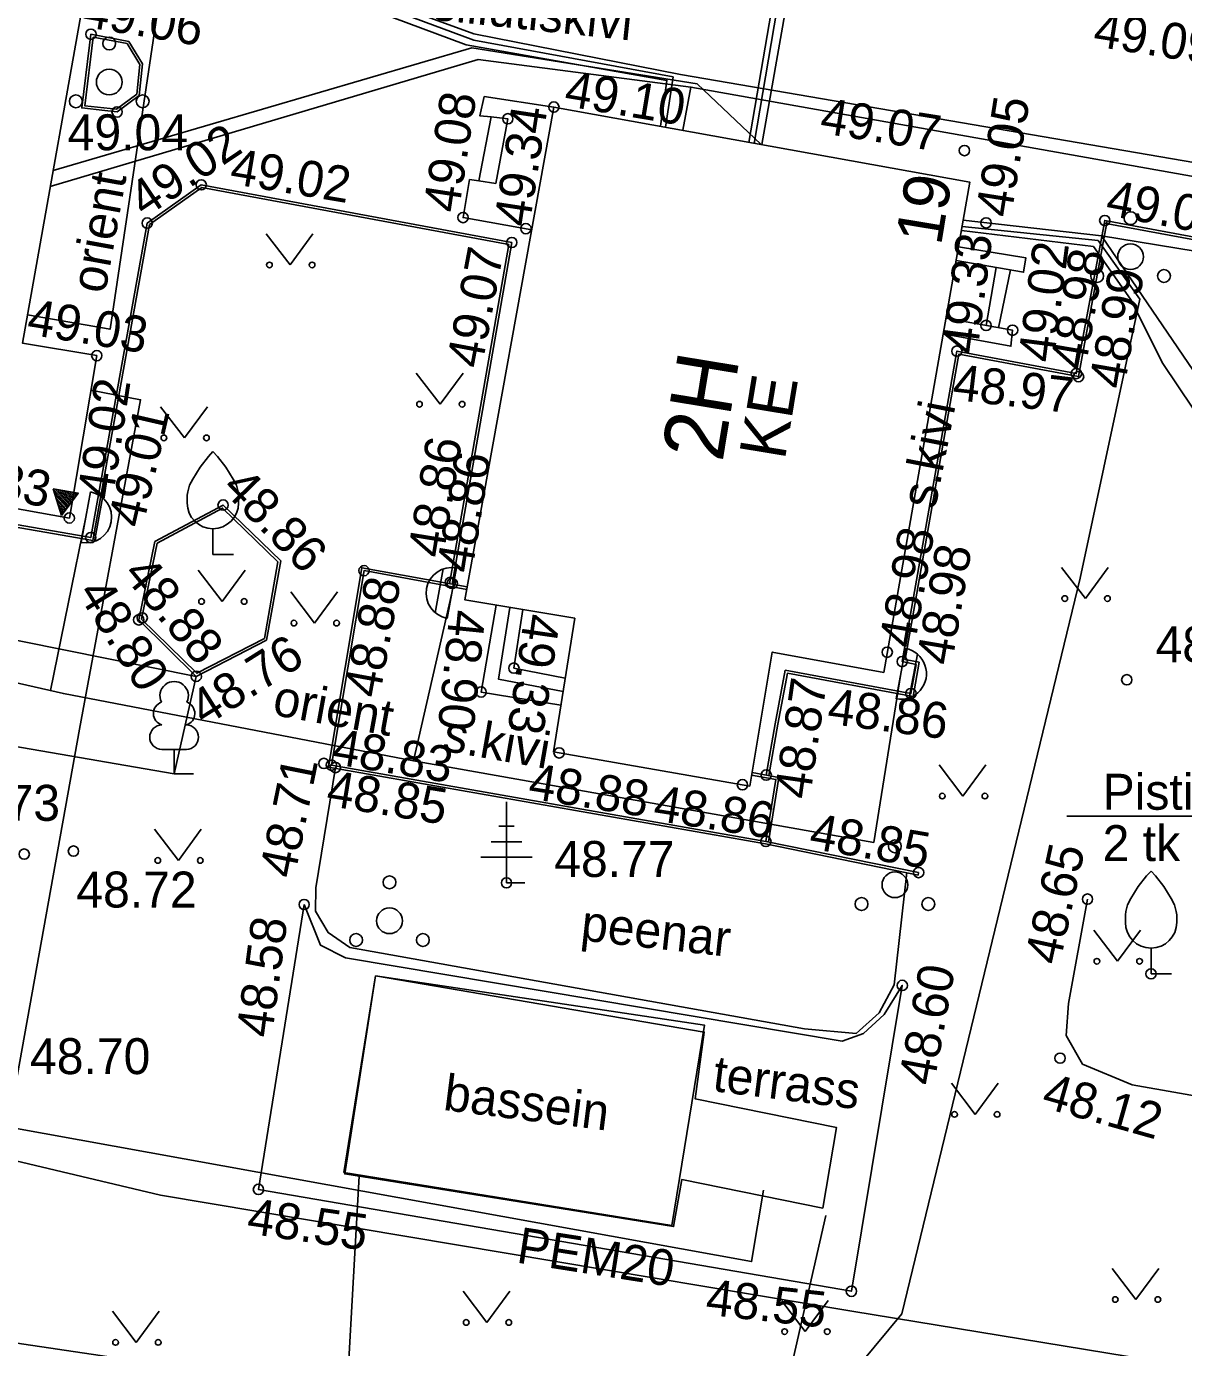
# Model space of a CAD drawing. Extents: x 640539 to 641242, y 6455746 to 6456171.
# Drawn here: x 641021.88 to 641044.4, y 6456025.88 to 6456051.61 of the extents above; entities that cross this region are included whole.
import ezdxf

# ---------------------------------------------------------------- set-up
doc = ezdxf.new("R2010")
doc.units = 0
for name, color, linetype in [('ABIJOONIS', 7, 'Continuous'), ('AED', 7, 'Continuous'), ('DTRASS', 7, 'Continuous'), ('HALJASTUS', 7, 'Continuous'), ('HOONE', 7, 'Continuous'), ('HOONEDET', 7, 'Continuous'), ('KORGUS-EH2000', 7, 'Continuous'), ('KTRASS', 7, 'Continuous'), ('MPKAABEL', 7, 'Continuous'), ('MPOHULIIN', 7, 'Continuous'), ('PUU', 7, 'Continuous'), ('RAJATIS', 7, 'Continuous'), ('SKKAEV', 7, 'Continuous'), ('SKTRASS', 7, 'Continuous'), ('TEE', 7, 'Continuous'), ('TTRASS', 7, 'Continuous'), ('VTRASS', 7, 'Continuous')]:
    doc.layers.add(name, color=color, linetype=linetype)

msp = doc.modelspace()

# ---------------------------------------------------------------- linework, layer by layer
at = {"layer": 'ABIJOONIS'}
msp.add_lwpolyline([(641014.706, 6456036.777), (641013.588, 6456036.966), (641011.417, 6456027.494), (641023.964, 6456025.633), (641042.9, 6456022.531), (641070.959, 6456017.992), (641074.302, 6456038.801), (641059.435, 6456040.942), (641055.698, 6456023.675), (641037.943, 6456026.593), (641024.486, 6456028.85), (641013.847, 6456031.373)], close=True, dxfattribs=at)
at = {"layer": 'AED'}
for points in [[(641039.012, 6456035.13), (641038.762, 6456032.946), (641038.47, 6456032.399), (641038.028, 6456032), (641037.018, 6456032.09), (641028.172, 6456033.673), (641027.749, 6456033.963), (641027.499, 6456034.382), (641027.508, 6456034.833), (641027.889, 6456037.176)], [(641042.528, 6456034.615), (641042.156, 6456032.581), (641042.114, 6456031.959), (641042.433, 6456031.403), (641043.399, 6456030.997), (641050.284, 6456029.785), (641050.317, 6456031.445), (641050.459, 6456032.048), (641050.989, 6456033.056), (641050.81, 6456034.674)]]:
    msp.add_lwpolyline(points, dxfattribs=at)
at = {"layer": 'DTRASS'}
msp.add_line((641028.35, 6456029.218), (641027.382, 6456012.093), dxfattribs=at)
msp.add_lwpolyline([(641028.669, 6456033.122), (641035.068, 6456032.025), (641034.891, 6456030.727), (641037.643, 6456030.165), (641037.374, 6456028.598), (641034.631, 6456029.154), (641034.472, 6456028.24), (641028.071, 6456029.263), (641028.669, 6456033.122)], dxfattribs=at)
at = {"layer": 'HALJASTUS'}
for p, q in [((641026.544, 6456047.568), (641027.007, 6456046.962)), ((641027.007, 6456046.962), (641027.453, 6456047.568)), ((641029.464, 6456044.857), (641029.927, 6456044.25)), ((641029.927, 6456044.25), (641030.373, 6456044.857)), ((641024.488, 6456044.201), (641024.951, 6456043.595)), ((641024.951, 6456043.595), (641025.397, 6456044.201)), ((641025.221, 6456041.017), (641025.685, 6456040.41)), ((641025.685, 6456040.41), (641026.13, 6456041.017)), ((641042.023, 6456041.073), (641042.487, 6456040.466)), ((641042.487, 6456040.466), (641042.932, 6456041.073)), ((641027.02, 6456040.596), (641027.484, 6456039.989)), ((641027.484, 6456039.989), (641027.929, 6456040.596)), ((641039.64, 6456037.229), (641040.103, 6456036.622)), ((641040.103, 6456036.622), (641040.549, 6456037.229)), ((641024.369, 6456035.974), (641024.832, 6456035.367)), ((641024.832, 6456035.367), (641025.278, 6456035.974)), ((641042.649, 6456034.011), (641043.113, 6456033.404)), ((641043.113, 6456033.404), (641043.558, 6456034.011)), ((641039.878, 6456031.031), (641040.341, 6456030.424)), ((641040.341, 6456030.424), (641040.787, 6456031.031)), ((641043.007, 6456027.425), (641043.47, 6456026.819)), ((641043.47, 6456026.819), (641043.916, 6456027.425)), ((641030.373, 6456026.978), (641030.836, 6456026.372)), ((641030.836, 6456026.372), (641031.282, 6456026.978)), ((641023.549, 6456026.591), (641024.012, 6456025.984)), ((641024.012, 6456025.984), (641024.458, 6456026.591)), ((641036.57, 6456026.8), (641037.034, 6456026.193)), ((641037.034, 6456026.193), (641037.479, 6456026.8))]:
    msp.add_line(p, q, dxfattribs=at)
msp.add_lwpolyline([(641015, 6456056.967), (641012.362, 6456041.533), (641025.181, 6456038.952), (641024.75, 6456037.055), (641006.919, 6456040.13), (640986.476, 6456043.253)], dxfattribs=at)
for centre in [(641026.606, 6456046.962), (641027.435, 6456046.962), (641029.526, 6456044.25), (641030.355, 6456044.25), (641024.55, 6456043.595), (641025.379, 6456043.595), (641042.086, 6456040.466), (641042.915, 6456040.466), (641025.284, 6456040.41), (641026.113, 6456040.41), (641027.083, 6456039.989), (641027.912, 6456039.989), (641039.702, 6456036.622), (641040.531, 6456036.622), (641024.431, 6456035.367), (641025.26, 6456035.367), (641042.711, 6456033.404), (641043.54, 6456033.404), (641039.94, 6456030.424), (641040.769, 6456030.424), (641043.069, 6456026.819), (641043.898, 6456026.819), (641030.435, 6456026.372), (641031.264, 6456026.372), (641036.633, 6456026.193), (641037.462, 6456026.193), (641023.611, 6456025.984), (641024.44, 6456025.984)]:
    msp.add_circle(centre, 0.055, dxfattribs=at)
at = {"layer": 'HOONE'}
msp.add_line((641040.796, 6456045.74), (641041.028, 6456046.864), dxfattribs=at)
for points in [[(641017.259, 6456056.021), (641023.499, 6456055.02), (641023.205, 6456053.366), (641021.796, 6456045.441), (641023.245, 6456045.196), (641022.711, 6456042.035), (641016.139, 6456043.216), (641016.501, 6456045.577), (641014.538, 6456045.902), (641015.755, 6456052.927), (641016.613, 6456052.778), (641017.259, 6456056.021)], [(641032.142, 6456050.037), (641030.786, 6456050.24), (641030.699, 6456049.866), (641030.918, 6456049.843), (641030.681, 6456048.598), (641030.502, 6456048.625), (641030.373, 6456047.885), (641031.711, 6456047.649)], [(641032.142, 6456050.037), (641040.237, 6456048.576), (641038.561, 6456039.03), (641036.393, 6456039.424), (641035.954, 6456036.817), (641032.133, 6456037.481), (641032.547, 6456040.082), (641030.41, 6456040.44), (641032.142, 6456050.037)], [(641040.016, 6456047.318), (641041.328, 6456047.1), (641041.285, 6456046.82), (641039.969, 6456047.046)], [(641039.772, 6456045.925), (641041.07, 6456045.691), (641041.038, 6456045.379), (641039.719, 6456045.623)], [(641031.02, 6456040.338), (641030.726, 6456038.647), (641032.278, 6456038.388)]]:
    msp.add_lwpolyline(points, dxfattribs=at)
at = {"layer": 'HOONEDET'}
for p, q in [((641040.553, 6456045.784), (641040.75, 6456046.912)), ((641022.557, 6456042.084), (641022.399, 6456042.606)), ((641022.885, 6456042.52), (641022.399, 6456042.606)), ((641022.405, 6456042.589), (641022.697, 6456042.271)), ((641022.421, 6456042.534), (641022.682, 6456042.251)), ((641022.427, 6456042.602), (641022.713, 6456042.291)), ((641022.467, 6456042.594), (641022.728, 6456042.312)), ((641022.508, 6456042.587), (641022.743, 6456042.332)), ((641022.549, 6456042.58), (641022.758, 6456042.352)), ((641022.589, 6456042.573), (641022.774, 6456042.373)), ((641022.63, 6456042.566), (641022.789, 6456042.393)), ((641022.67, 6456042.558), (641022.804, 6456042.413)), ((641022.711, 6456042.551), (641022.819, 6456042.434)), ((641022.752, 6456042.544), (641022.835, 6456042.454)), ((641022.792, 6456042.537), (641022.85, 6456042.474)), ((641022.833, 6456042.53), (641022.865, 6456042.495)), ((641022.438, 6456042.479), (641022.667, 6456042.23)), ((641022.454, 6456042.424), (641022.652, 6456042.21)), ((641022.471, 6456042.369), (641022.636, 6456042.19)), ((641022.487, 6456042.314), (641022.621, 6456042.169)), ((641022.557, 6456042.084), (641022.885, 6456042.52)), ((641022.874, 6456042.522), (641022.881, 6456042.515)), ((641022.504, 6456042.259), (641022.606, 6456042.149)), ((641022.521, 6456042.205), (641022.591, 6456042.129)), ((641022.537, 6456042.15), (641022.575, 6456042.108)), ((641022.554, 6456042.095), (641022.56, 6456042.088))]:
    msp.add_line(p, q, dxfattribs=at)
for points in [[(641030.918, 6456049.843), (641031.245, 6456049.808), (641031.009, 6456048.549), (641030.681, 6456048.598)], [(641031.287, 6456040.293), (641031.064, 6456038.894), (641032.32, 6456038.654)], [(641031.535, 6456040.251), (641031.363, 6456039.113), (641032.362, 6456038.916)]]:
    msp.add_lwpolyline(points, dxfattribs=at)
at = {"layer": 'KORGUS-EH2000'}
for centre in [(641023.131, 6456051.454), (641023.64, 6456049.941), (641032.142, 6456050.037), (641031.245, 6456049.808), (641040.131, 6456049.189), (641025.278, 6456048.522), (641030.373, 6456047.885), (641024.227, 6456047.778), (641031.598, 6456047.669), (641040.553, 6456047.781), (641042.863, 6456047.828), (641031.322, 6456047.399), (641040.553, 6456045.784), (641041.07, 6456045.691), (641039.985, 6456045.285), (641023.245, 6456045.196), (641042.31, 6456044.848), (641042.354, 6456044.787), (641025.703, 6456042.288), (641022.711, 6456042.035), (641023.127, 6456041.653), (641028.446, 6456041.01), (641030.125, 6456040.781), (641030.164, 6456040.76), (641024.061, 6456040.051), (641024.129, 6456040.091), (641038.63, 6456039.422), (641031.363, 6456039.113), (641038.922, 6456039.24), (641025.181, 6456038.952), (641043.292, 6456038.885), (641030.726, 6456038.647), (641039.091, 6456038.617), (641032.243, 6456037.462), (641027.664, 6456037.257), (641027.811, 6456037.222), (641027.889, 6456037.176), (641036.274, 6456037.03), (641035.811, 6456036.842), (641021.832, 6456035.491), (641022.79, 6456035.55), (641036.268, 6456035.739), (641039.241, 6456035.131), (641031.219, 6456034.932), (641027.281, 6456034.51), (641042.528, 6456034.615), (641038.923, 6456032.935), (641043.764, 6456033.16), (641041.993, 6456031.518), (641026.391, 6456028.963), (641037.932, 6456026.979)]:
    msp.add_circle(centre, 0.1, dxfattribs=at)
at = {"layer": 'KTRASS'}
for points in [[(641034.809, 6456050.426), (641030.666, 6456050.961), (641022.338, 6456048.487)], [(641083.564, 6456040.41), (641055.059, 6456046.82), (641034.809, 6456050.426), (641034.649, 6456049.585)]]:
    msp.add_lwpolyline(points, dxfattribs=at)
at = {"layer": 'MPKAABEL'}
msp.add_line((641042.801, 6456047.527), (641049.731, 6456037.351), dxfattribs=at)
for points in [[(641023.239, 6456053.601), (641023.502, 6456053.55), (641023.747, 6456054.975), (641036.533, 6456052.838), (641035.939, 6456049.347)], [(641023.258, 6456053.7), (641023.42, 6456053.668), (641023.666, 6456055.09), (641036.649, 6456052.92), (641036.037, 6456049.33)], [(641034.314, 6456049.645), (641034.463, 6456050.622), (641030.583, 6456051.338), (641023.324, 6456054.037)], [(641022.393, 6456048.798), (641030.546, 6456051.187), (641034.93, 6456050.487), (641036.178, 6456049.309)], [(641040.086, 6456047.714), (641042.733, 6456047.436), (641043.548, 6456046.297), (641042.386, 6456040.861), (641038.917, 6456026.538), (641032.902, 6456019.292)], [(641068.917, 6456042.806), (641061.776, 6456044.169), (641054.689, 6456045.44), (641047.518, 6456046.756), (641042.801, 6456047.527), (641040.106, 6456047.831)], [(641040.072, 6456047.635), (641042.643, 6456047.322), (641043.362, 6456046.297), (641043.995, 6456045.043), (641044.577, 6456044.171), (641056.204, 6456042.029), (641075.761, 6456039.44)], [(641042.126, 6456036.231), (641048.467, 6456036.231), (641049.731, 6456037.351)], [(641037.436, 6456028.457), (641036.732, 6456025.375), (641033.866, 6456020.876), (641032.919, 6456019.39)]]:
    msp.add_lwpolyline(points, dxfattribs=at)
at = {"layer": 'MPOHULIIN'}
msp.add_line((641036.19, 6456049.307), (641038.726, 6456063.729), dxfattribs=at)
at = {"layer": 'PUU'}
for p, q in [((641025.506, 6456041.327), (641025.506, 6456041.827)), ((641025.906, 6456041.327), (641025.506, 6456041.327)), ((641024.99, 6456037.53), (641024.51, 6456037.53)), ((641024.75, 6456037.055), (641024.75, 6456037.53)), ((641025.13, 6456037.055), (641024.75, 6456037.055)), ((641031.219, 6456034.932), (641031.219, 6456036.507)), ((641031.369, 6456036.032), (641031.069, 6456036.032)), ((641031.519, 6456035.732), (641030.919, 6456035.732)), ((641031.719, 6456035.432), (641030.719, 6456035.432)), ((641031.579, 6456034.932), (641031.219, 6456034.932)), ((641043.764, 6456033.16), (641043.764, 6456033.66)), ((641044.164, 6456033.16), (641043.764, 6456033.16))]:
    msp.add_line(p, q, dxfattribs=at)
for points in [[(641025.006, 6456042.327), (641025.006, 6456042.477), (641025.016, 6456042.542), (641025.051, 6456042.672), (641025.111, 6456042.792), (641025.256, 6456043.027), (641025.416, 6456043.232), (641025.506, 6456043.327)], [(641026.006, 6456042.327), (641026.006, 6456042.477), (641025.996, 6456042.542), (641025.961, 6456042.672), (641025.901, 6456042.792), (641025.756, 6456043.027), (641025.596, 6456043.232), (641025.506, 6456043.327)], [(641043.264, 6456034.16), (641043.264, 6456034.31), (641043.274, 6456034.375), (641043.309, 6456034.505), (641043.369, 6456034.625), (641043.514, 6456034.86), (641043.674, 6456035.065), (641043.764, 6456035.16)], [(641044.264, 6456034.16), (641044.264, 6456034.31), (641044.254, 6456034.375), (641044.219, 6456034.505), (641044.159, 6456034.625), (641044.014, 6456034.86), (641043.854, 6456035.065), (641043.764, 6456035.16)]]:
    msp.add_lwpolyline(points, dxfattribs=at)
for centre, radius in [((641023.487, 6456051.274), 0.125), ((641023.487, 6456050.524), 0.25), ((641022.837, 6456050.149), 0.125), ((641024.137, 6456050.149), 0.125), ((641043.366, 6456047.873), 0.125), ((641043.366, 6456047.123), 0.25), ((641042.716, 6456046.748), 0.125), ((641044.016, 6456046.748), 0.125), ((641038.779, 6456035.643), 0.125), ((641038.779, 6456034.893), 0.25), ((641028.942, 6456034.942), 0.125), ((641038.129, 6456034.518), 0.125), ((641039.429, 6456034.518), 0.125), ((641028.942, 6456034.192), 0.25), ((641028.292, 6456033.817), 0.125), ((641029.592, 6456033.817), 0.125)]:
    msp.add_circle(centre, radius, dxfattribs=at)
for centre, radius, start, end in [((641025.506, 6456042.327), 0.5, 180, 0), ((641024.75, 6456038.575), 0.277, 332.5799, 207.4201), ((641024.58, 6456038.228), 0.233, 109.0217, 253.1415), ((641024.92, 6456038.228), 0.233, 286.8508, 70.9859), ((641024.513, 6456037.767), 0.238, 90.0016, 269.3953), ((641024.987, 6456037.767), 0.238, 270.6047, 89.9984), ((641043.764, 6456034.16), 0.5, 180, 0)]:
    msp.add_arc(centre, radius, start, end, dxfattribs=at)
at = {"layer": 'RAJATIS'}
for points in [[(641027.281, 6456034.51), (641027.598, 6456033.717), (641028.084, 6456033.47), (641037.754, 6456031.851), (641038.166, 6456031.996), (641038.571, 6456032.366), (641038.923, 6456032.935), (641037.932, 6456026.979), (641026.391, 6456028.963), (641027.281, 6456034.51)], [(641028.669, 6456033.122), (641035.074, 6456032.158), (641034.434, 6456028.259), (641028.054, 6456029.292), (641028.669, 6456033.122)]]:
    msp.add_lwpolyline(points, dxfattribs=at)
at = {"layer": 'SKKAEV'}
for p, q in [((641023.125, 6456042.542), (641022.943, 6456041.558)), ((641023.358, 6456042.43), (641023.201, 6456041.579)), ((641029.832, 6456040.191), (641029.986, 6456041.043)), ((641030.066, 6456040.08), (641030.244, 6456041.064)), ((641038.985, 6456039.496), (641038.801, 6456038.514)), ((641039.218, 6456039.385), (641039.059, 6456038.533))]:
    msp.add_line(p, q, dxfattribs=at)
for centre, start, end in [((641023.034, 6456042.05), 259.5464, 79.5464), ((641030.155, 6456040.572), 79.6952, 259.6952), ((641038.893, 6456039.005), 259.4068, 79.4068)]:
    msp.add_arc(centre, 0.5, start, end, dxfattribs=at)
at = {"layer": 'SKTRASS'}
for p, q in [((641023.034, 6456042.05), (641022.345, 6456038.674)), ((641030.155, 6456040.572), (641029.412, 6456037.31))]:
    msp.add_line(p, q, dxfattribs=at)
msp.add_lwpolyline([(641038.893, 6456039.005), (641038.367, 6456035.719), (641029.412, 6456037.31), (641022.594, 6456038.617), (641019.796, 6456039.256)], dxfattribs=at)
at = {"layer": 'TEE'}
for points in [[(641023.401, 6456049.968), (641023.64, 6456049.941), (641024.07, 6456050.263), (641024.134, 6456050.877), (641023.866, 6456051.316), (641023.131, 6456051.454), (641023.105, 6456051.244), (641022.953, 6456050.019), (641023.401, 6456049.968)], [(641023.174, 6456051.395), (641023.835, 6456051.271), (641024.083, 6456050.865), (641024.023, 6456050.29), (641023.626, 6456049.993), (641023.009, 6456050.063), (641023.174, 6456051.395)], [(641030.112, 6456040.756), (641031.264, 6456047.359), (641025.29, 6456048.469), (641024.273, 6456047.749), (641023.167, 6456041.595), (641015.578, 6456042.916), (641015.718, 6456043.631), (641016.186, 6456043.525)], [(641030.162, 6456040.747), (641031.322, 6456047.399), (641025.278, 6456048.522), (641024.227, 6456047.778), (641023.127, 6456041.653), (641015.637, 6456042.957), (641015.757, 6456043.571), (641016.179, 6456043.475)], [(641036.274, 6456037.03), (641036.45, 6456038.03), (641036.646, 6456039.071), (641039.091, 6456038.617), (641039.191, 6456039.186), (641038.922, 6456039.24), (641039.985, 6456045.285), (641042.31, 6456044.848), (641042.863, 6456047.828), (641047.442, 6456046.979), (641047.399, 6456046.629), (641047.689, 6456046.567), (641047.747, 6456046.928), (641054.613, 6456045.677), (641054.554, 6456045.314), (641054.83, 6456045.254), (641054.92, 6456045.61), (641061.671, 6456044.362), (641061.617, 6456044.026), (641061.918, 6456043.967), (641062, 6456044.319), (641068.828, 6456043.061)], [(641036.323, 6456037.021), (641036.499, 6456038.021), (641036.686, 6456039.013), (641039.132, 6456038.559), (641039.249, 6456039.225), (641038.98, 6456039.279), (641040.025, 6456045.227), (641042.35, 6456044.79), (641042.912, 6456047.819)], [(641068.771, 6456043.021), (641062.038, 6456044.261), (641061.956, 6456043.909), (641061.56, 6456043.986), (641061.614, 6456044.322), (641054.957, 6456045.552), (641054.867, 6456045.195), (641054.497, 6456045.275), (641054.556, 6456045.637), (641047.788, 6456046.87), (641047.73, 6456046.507), (641047.344, 6456046.59), (641047.387, 6456046.938), (641042.854, 6456047.779)], [(641024.061, 6456040.051), (641025.181, 6456038.952), (641026.551, 6456039.659), (641026.824, 6456041.198), (641025.703, 6456042.288), (641024.373, 6456041.576), (641024.061, 6456040.051)], [(641024.417, 6456041.543), (641025.694, 6456042.227), (641026.77, 6456041.181), (641026.506, 6456039.692), (641025.19, 6456039.013), (641024.115, 6456040.068), (641024.417, 6456041.543)], [(641039.241, 6456035.131), (641039.231, 6456035.082), (641036.259, 6456035.69), (641027.753, 6456037.181), (641028.405, 6456041.068), (641030.456, 6456040.693)], [(641039.241, 6456035.131), (641036.268, 6456035.739), (641027.811, 6456037.222), (641028.446, 6456041.01), (641030.447, 6456040.644)], [(641035.99, 6456037.029), (641036.464, 6456036.942), (641036.269, 6456035.739)], [(641035.999, 6456037.078), (641036.521, 6456036.982), (641036.318, 6456035.729)]]:
    msp.add_lwpolyline(points, dxfattribs=at)
at = {"layer": 'TTRASS'}
msp.add_lwpolyline([(641014.706, 6456036.777), (641013.847, 6456031.373), (641024.486, 6456028.85), (641037.943, 6456026.593), (641055.698, 6456023.675), (641059.435, 6456040.942), (641074.302, 6456038.801), (641070.959, 6456017.992), (641042.9, 6456022.531), (641023.964, 6456025.633), (641011.417, 6456027.494), (641013.588, 6456036.966)], close=True, dxfattribs=at)
at = {"layer": 'VTRASS'}
for points in [[(641023.347, 6456054.167), (641024.723, 6456053.907), (641023.503, 6456045.711), (641021.895, 6456045.994)], [(641023.337, 6456054.108), (641030.584, 6456051.464), (641034.609, 6456050.673), (641055.121, 6456047.152), (641084.104, 6456040.769)], [(641023.302, 6456053.91), (641030.433, 6456051.248), (641034.342, 6456050.555), (641034.215, 6456049.663)], [(641023.131, 6456044.522), (641024.097, 6456044.336), (641022.91, 6456037.926), (641021.564, 6456030.438), (641021.542, 6456030.174), (641021.047, 6456024.218), (641020.319, 6456019.448), (641019.916, 6456016.803)], [(641021.542, 6456030.174), (641035.991, 6456027.557), (641036.22, 6456028.947)]]:
    msp.add_lwpolyline(points, dxfattribs=at)

# ---------------------------------------------------------------- texts
at = {"layer": 'HALJASTUS'}
msp.add_text('peenar', height=0.7, rotation=353.6228, dxfattribs=at).set_placement((641032.645, 6456033.814))
at = {"layer": 'HOONE'}
for s, height, p in [('19', 0.9, (641039.676, 6456047.323)), ('2H', 1.2, (641035.421, 6456043.105)), ('KE', 0.9, (641036.635, 6456043.147))]:
    msp.add_text(s, height=height, rotation=80.6383, dxfattribs=at).set_placement(p)
at = {"layer": 'HOONEDET'}
msp.add_text('49.33', height=0.7, rotation=349.5025, dxfattribs=at).set_placement((641019.974, 6456042.663))
at = {"layer": 'KORGUS-EH2000'}
for s, rotation, p in [('49.06', 350.5927, (641022.939, 6456051.607)), ('49.09', 351.0062, (641042.616, 6456051.225)), ('49.10', 350.5039, (641032.322, 6456050.063)), ('49.08', 81.3521, (641030.286, 6456047.958)), ('49.34', 81.3521, (641031.664, 6456047.683)), ('49.07', 351.0062, (641037.297, 6456049.535)), ('49.05', 81.0047, (641041.039, 6456047.867)), ('49.02', 33.9545, (641024.178, 6456047.866)), ('49.02', 350.6221, (641025.812, 6456048.548)), ('49.03', 349.3671, (641042.857, 6456047.938)), ('49.33', 82.603, (641040.379, 6456045.206)), ('49.07', 79.3494, (641030.734, 6456044.927)), ('49.02', 82.603, (641041.868, 6456045.043)), ('48.98', 80.2724, (641042.483, 6456044.9)), ('48.99', 80.2724, (641043.242, 6456044.526)), ('49.03', 350.7583, (641021.862, 6456045.617)), ('48.97', 353.3971, (641039.884, 6456044.341)), ('49.02', 81.4368, (641023.555, 6456042.377)), ('49.01', 76.9792, (641024.138, 6456041.819)), ('48.86', 80.8006, (641029.985, 6456041.238)), ('48.86', 80.8006, (641030.546, 6456040.942)), ('48.86', 314.2598, (641025.653, 6456042.594)), ('48.98', 80.1634, (641039.155, 6456039.478)), ('48.98', 80.3026, (641039.883, 6456039.146)), ('48.88', 309.5387, (641023.732, 6456040.933)), ('48.88', 79.596, (641028.745, 6456038.51)), ('48.80', 301.9307, (641022.854, 6456040.58)), ('48.90', 264.2537, (641030.116, 6456040.268)), ('49.33', 261.7087, (641031.574, 6456040.198)), ('48.76', 32.1957, (641025.344, 6456037.962)), ('48.87', 81.7517, (641037.122, 6456036.541)), ('48.86', 352.4506, (641037.443, 6456038.034)), ('48.83', 350.7506, (641027.799, 6456037.252)), ('48.71', 78.5759, (641027.09, 6456034.997)), ('48.88', 350.9421, (641031.619, 6456036.578)), ('48.85', 350.7506, (641027.69, 6456036.439)), ('48.86', 351.0851, (641034.053, 6456036.152)), ('48.85', 350.1542, (641037.087, 6456035.605)), ('48.65', 77.716, (641041.983, 6456033.311)), ('48.58', 82.4643, (641026.651, 6456031.899)), ('48.60', 79.6532, (641039.534, 6456030.962)), ('48.12', 344.2379, (641041.607, 6456030.569)), ('48.55', 351.7441, (641026.144, 6456028.109)), ('48.55', 353.6598, (641035.077, 6456026.526))]:
    msp.add_text(s, height=0.7, rotation=rotation, dxfattribs=at).set_placement(p)
for s, p in [('49.04', (641022.678, 6456049.195)), ('48.75', (641043.852, 6456039.226)), ('48.73', (641020.187, 6456036.139)), ('48.77', (641032.148, 6456035.046)), ('48.72', (641022.846, 6456034.451)), ('48.70', (641021.945, 6456031.207))]:
    msp.add_text(s, height=0.7, dxfattribs=at).set_placement(p)
at = {"layer": 'MPKAABEL'}
for s, p in [('Pistikupesad', (641042.822, 6456036.355)), ('2 tk', (641042.822, 6456035.355))]:
    msp.add_text(s, height=0.7, dxfattribs=at).set_placement(p)
at = {"layer": 'RAJATIS'}
for s, p in [('terrass', (641035.213, 6456030.88)), ('bassein', (641029.97, 6456030.512))]:
    msp.add_text(s, height=0.7, rotation=352.7857, dxfattribs=at).set_placement(p)
at = {"layer": 'SKTRASS'}
msp.add_text('orient', height=0.7, rotation=349.7111, dxfattribs=at).set_placement((641026.643, 6456038.207))
at = {"layer": 'TEE'}
for s, rotation, p in [('sillutiskivi', 353.9618, (641029.757, 6456051.742)), ('s.kivi', 78.8813, (641039.562, 6456042.192)), ('s.kivi', 350.0316, (641029.953, 6456037.509))]:
    msp.add_text(s, height=0.7, rotation=rotation, dxfattribs=at).set_placement(p)
at = {"layer": 'VTRASS'}
for s, rotation, p in [('orient', 79.7111, (641023.406, 6456046.385)), ('PEM20', 351.0749, (641031.394, 6456027.541))]:
    msp.add_text(s, height=0.7, rotation=rotation, dxfattribs=at).set_placement(p)

doc.saveas('drawing.dxf')
